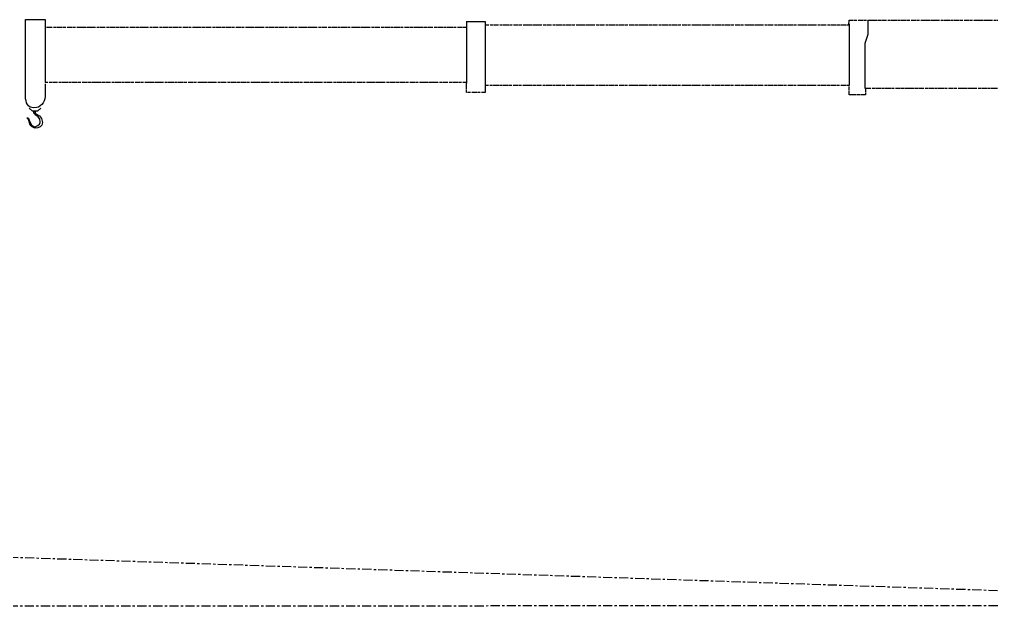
# Model space of a CAD drawing. Extents: x -79364 to 3230, y 28528 to 72157.
# Drawn here: x -65952 to -61715, y 55826 to 58386 of the extents above; entities that cross this region are included whole.
import ezdxf

# ---------------------------------------------------------------- set-up
doc = ezdxf.new("R2010")
doc.units = 0
doc.header["$LTSCALE"] = 500
doc.linetypes.add('CENTER', pattern=[7, 4, -1, 1, -1])
doc.linetypes.add('PHANTOM', pattern=[2.1, 1.25, -0.2, 0.125, -0.2, 0.125, -0.2])
doc.layers.get('0').update_dxf_attribs({"linetype": 'CONTINUOUS'})
doc.layers.add('S0CE1', color=1, linetype='CENTER')

msp = doc.modelspace()

# ---------------------------------------------------------------- linework, layer by layer
at = {"color": 0}
for p, q in [((-62336.945, 58363.367), (-62335.775, 58382.807)), ((-64002.935, 58377.092), (-63921.755, 58377.092)), ((-63921.755, 58377.092), (-63921.755, 58363.367))]:
    msp.add_line(p, q, dxfattribs=at)
at = {"color": 0, "linetype": 'PHANTOM', "ltscale": 0.02}
for p, q in [((-62335.775, 58382.807), (-60363.38, 58382.807)), ((-63921.755, 58363.367), (-62336.945, 58363.367))]:
    msp.add_line(p, q, dxfattribs=at)
at = {"color": 0}
for points in [[(-65840.465, 58104.977), (-65840.465, 58050.077), (-65841.59, 58039.772), (-65843.885, 58030.637), (-65848.475, 58022.627), (-65854.19, 58015.787), (-65861.03, 58008.902), (-65869.04, 58004.357), (-65878.175, 58002.062), (-65888.48, 58000.892), (-65897.615, 58002.062), (-65905.625, 58004.357), (-65912.51, 58008.902), (-65917.055, 58015.787), (-65920.52, 58022.627), (-65922.77, 58030.637), (-65925.065, 58039.772), (-65925.065, 58050.077), (-65925.065, 58386.227), (-65840.465, 58386.227), (-65840.465, 58111.817)], [(-64002.935, 58379.387), (-64002.935, 58108.397)], [(-62254.595, 58382.807), (-62254.595, 58319.942), (-62267.195, 58281.062), (-62267.195, 58084.367)], [(-63921.755, 58363.367), (-63921.755, 58099.262)], [(-62335.775, 58366.787), (-62335.775, 58099.262)], [(-65858.735, 57998.597), (-65873.63, 57986.042), (-65895.365, 57986.042), (-65910.215, 57998.597)], [(-65890.775, 57983.747), (-65882.765, 57983.747), (-65882.765, 57982.622), (-65883.89, 57981.452), (-65882.765, 57978.032), (-65879.345, 57974.612), (-65874.755, 57972.317), (-65864.495, 57965.477), (-65855.315, 57954.002), (-65850.77, 57936.857), (-65854.19, 57925.427), (-65862.2, 57917.417), (-65872.46, 57913.997), (-65882.765, 57911.702), (-65887.355, 57912.872), (-65896.49, 57917.417), (-65905.625, 57925.427), (-65910.215, 57939.152), (-65910.215, 57941.447), (-65911.34, 57946.037), (-65913.635, 57951.752), (-65918.225, 57956.297), (-65918.225, 57956.297), (-65918.225, 57957.467), (-65917.055, 57957.467), (-65915.93, 57957.467), (-65911.34, 57952.877), (-65909.09, 57947.162), (-65906.795, 57941.447), (-65906.795, 57939.152), (-65899.91, 57926.597), (-65891.9, 57920.882), (-65885.06, 57918.587), (-65882.765, 57918.587), (-65871.335, 57923.132), (-65864.495, 57930.017), (-65862.2, 57936.857), (-65861.03, 57939.152), (-65863.325, 57951.752), (-65870.21, 57960.887), (-65879.345, 57967.727), (-65882.765, 57970.022), (-65885.06, 57973.442), (-65887.355, 57975.737), (-65888.48, 57978.032), (-65888.48, 57980.327), (-65888.48, 57980.327), (-65888.48, 57981.452), (-65889.65, 57982.622), (-65890.775, 57983.747)]]:
    msp.add_lwpolyline(points, dxfattribs=at)
at = {"color": 0, "linetype": 'PHANTOM', "ltscale": 0.02}
for points in [[(-64006.355, 58350.812), (-65840.465, 58350.812)], [(-64004.06, 58111.817), (-65840.465, 58111.817)], [(-61026.59, 58084.367), (-62264.9, 58084.367), (-62264.9, 58058.087), (-62335.775, 58058.087), (-62335.775, 58098.092), (-63922.88, 58098.092), (-63922.88, 58094.672), (-63922.88, 58084.367), (-63922.88, 58072.937), (-63922.88, 58067.222), (-64002.935, 58067.222), (-64002.935, 58108.397)]]:
    msp.add_lwpolyline(points, dxfattribs=at)
at = {"layer": 'S0CE1', "color": 0, "linetype": 'CENTER', "ltscale": 0.02}
for p, q in [((-59870.474, 55833.725), (-73999.729, 56310.563)), ((-74048.583, 55826.073), (-59782.128, 55831.608))]:
    msp.add_line(p, q, dxfattribs=at)

doc.saveas('drawing.dxf')
